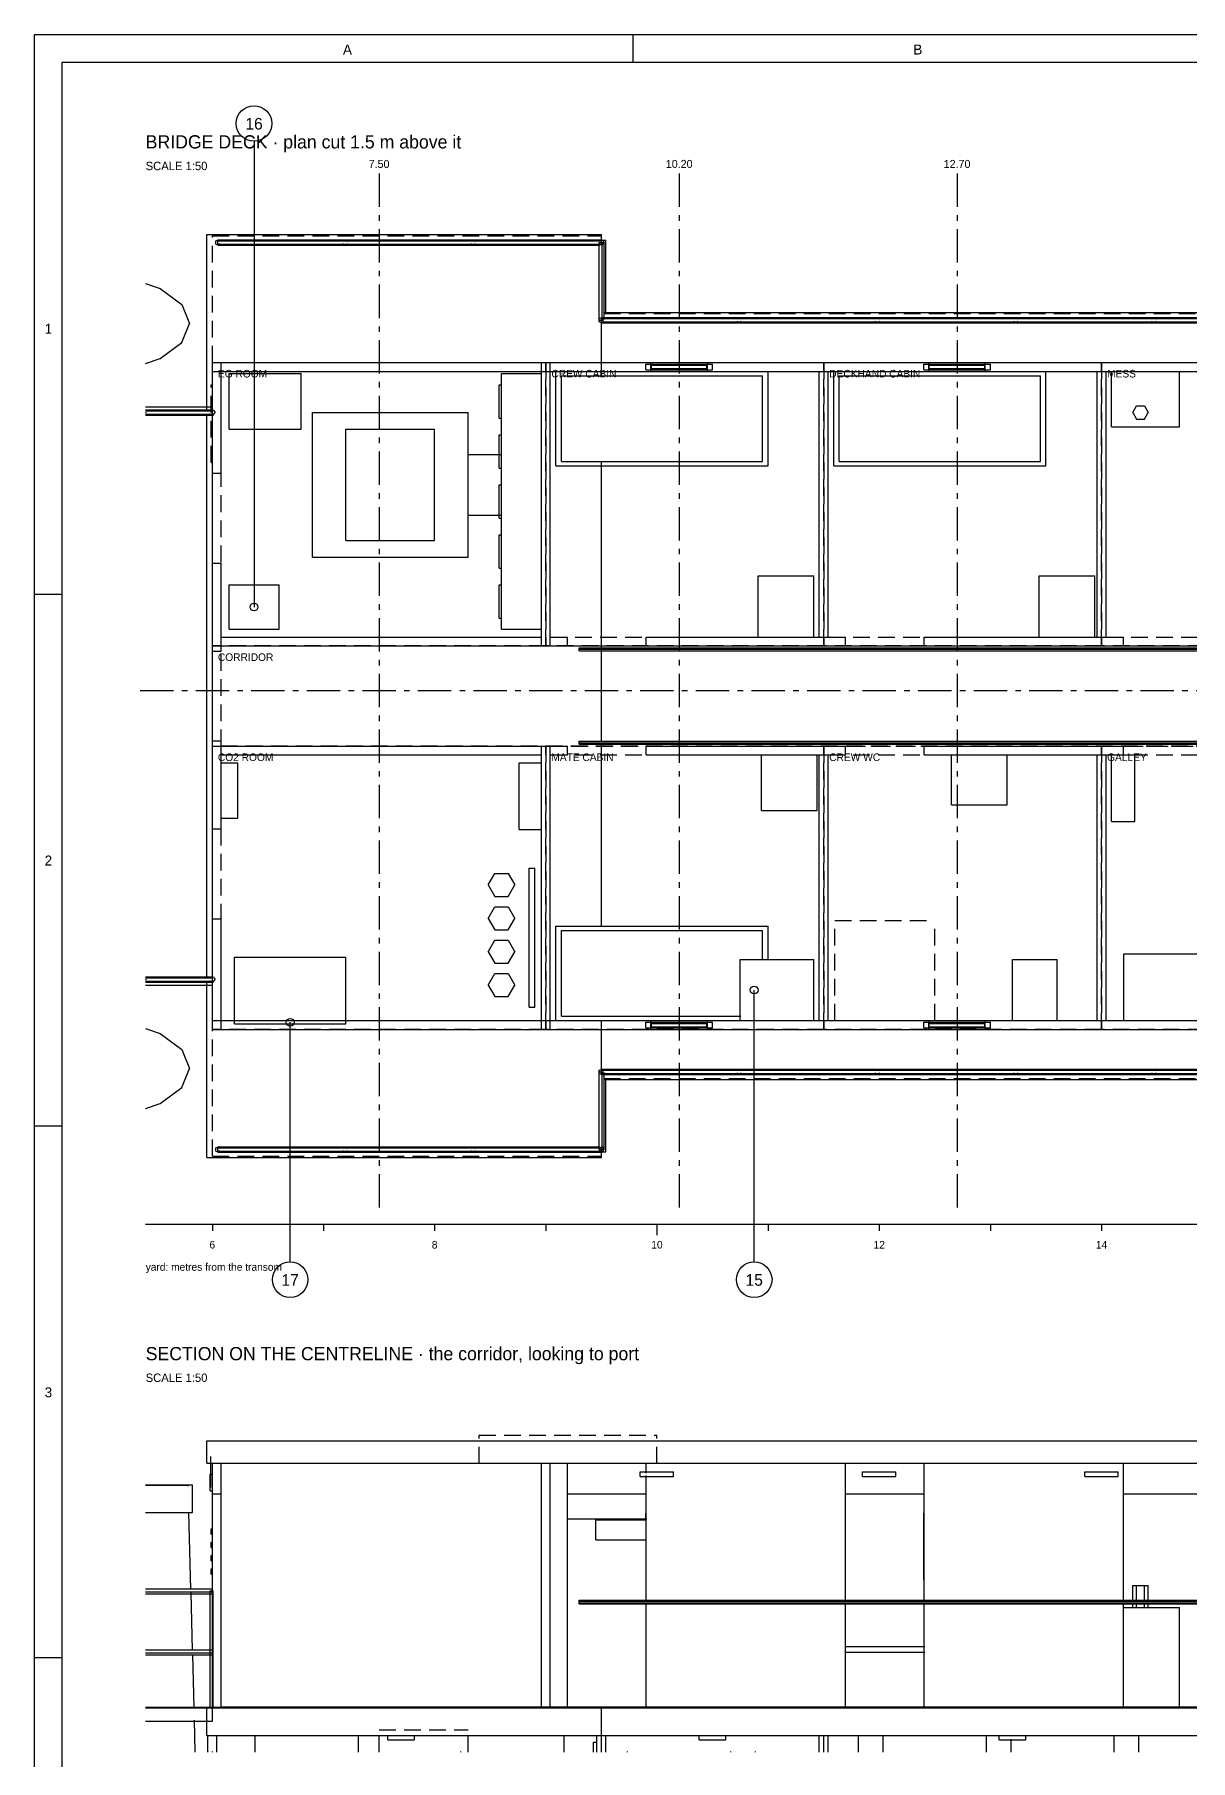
# Model space of a CAD drawing. Extents: x 5 to 836, y 5 to 589.
# Drawn here: x 5 to 213, y 278.5 to 589 of the extents above; entities that cross this region are included whole.
import ezdxf
from ezdxf.enums import TextEntityAlignment as Align

# ---------------------------------------------------------------- set-up
doc = ezdxf.new("R2010")
doc.units = 0
doc.linetypes.add('CENTER', pattern=[10, 6, -1.5, 1, -1.5])
doc.linetypes.add('DASHED', pattern=[4.5, 3, -1.5])
for name, color, linetype in [('CENTRE', 4, 'CENTER'), ('CHECK', 40, 'CONTINUOUS'), ('CHECK-TEXT', 40, 'CONTINUOUS'), ('CUT', 7, 'CONTINUOUS'), ('DETAIL', 8, 'CONTINUOUS'), ('DIM', 3, 'CONTINUOUS'), ('FRAME', 7, 'CONTINUOUS'), ('GA', 4, 'DASHED'), ('GA-TEXT', 4, 'CONTINUOUS'), ('MARKING', 4, 'DASHED'), ('MARKUP', 1, 'CONTINUOUS'), ('MARKUP-TEXT', 1, 'CONTINUOUS'), ('OUTLINE', 7, 'CONTINUOUS'), ('TEXT', 7, 'CONTINUOUS'), ('THIN', 7, 'CONTINUOUS')]:
    doc.layers.add(name, color=color, linetype=linetype)

msp = doc.modelspace()

# ---------------------------------------------------------------- linework, layer by layer
at = {"layer": 'CENTRE'}
for p, q in [((67, 564), (67, 377)), ((121, 564), (121, 377)), ((171, 564), (171, 377)), ((24, 471), (394, 471))]:
    msp.add_line(p, q, dxfattribs=at)
at = {"layer": 'CHECK'}
for p, q in [((44.5, 569.8), (44.5, 486)), ((51, 368.2), (51, 411.3))]:
    msp.add_line(p, q, dxfattribs=at)
for centre, radius in [((44.5, 573), 3.2), ((44.5, 486), 0.7), ((51, 411.3), 0.7), ((51, 365), 3.2)]:
    msp.add_circle(centre, radius, dxfattribs=at)
at = {"layer": 'CUT'}
for p, q in [((25, 544.19), (27.63, 543.31)), ((27.63, 543.31), (31.5, 540.42)), ((31.5, 540.42), (32.86, 537)), ((31.5, 533.58), (32.86, 537)), ((27.63, 530.69), (31.5, 533.58)), ((25, 529.81), (27.63, 530.69)), ((37, 530), (115.92, 530)), ((37, 510.08), (37, 530)), ((37, 528.4), (165.92, 528.4)), ((38.6, 510.08), (38.6, 530)), ((89, 528), (96.2, 528)), ((89, 482), (89, 528)), ((96.2, 479), (96.2, 530)), ((97.8, 479), (97.8, 530)), ((98.8, 511.4), (98.8, 528.4)), ((115, 529.7), (116, 529.7)), ((115, 528.7), (115, 529.7)), ((115, 528.7), (116, 528.7)), ((115.92, 528.4), (115.92, 530)), ((116, 528.7), (116, 529.7)), ((116, 529.5), (126, 529.5)), ((116, 528.9), (126, 528.9)), ((126, 528.7), (126, 529.7)), ((126, 529.7), (127, 529.7)), ((126, 528.7), (127, 528.7)), ((126.08, 530), (165.92, 530)), ((126.08, 528.4), (126.08, 530)), ((127, 528.7), (127, 529.7)), ((137, 511.4), (137, 528.4)), ((146.2, 480.6), (146.2, 528.4)), ((147.8, 480.6), (147.8, 528.4)), ((165, 529.7), (166, 529.7)), ((165, 528.7), (165, 529.7)), ((165, 528.7), (166, 528.7)), ((165.92, 528.4), (165.92, 530)), ((166, 528.7), (166, 529.7)), ((166, 529.5), (176, 529.5)), ((166, 528.9), (176, 528.9)), ((176, 528.7), (176, 529.7)), ((176, 529.7), (177, 529.7)), ((176, 528.7), (177, 528.7)), ((176.08, 530), (215.92, 530)), ((176.08, 528.4), (176.08, 530)), ((176.08, 528.4), (215.92, 528.4)), ((177, 528.7), (177, 529.7)), ((196.2, 480.6), (196.2, 528.4)), ((197.8, 480.6), (197.8, 528.4)), ((88.6, 520), (88.6, 526)), ((88.6, 526), (89, 526)), ((88.6, 520), (89, 520)), ((88.6, 511), (88.6, 517)), ((88.6, 517), (89, 517)), ((37, 510.08), (38.6, 510.08)), ((88.6, 511), (89, 511)), ((98.8, 511.4), (137, 511.4)), ((88.6, 502), (88.6, 508)), ((88.6, 508), (89, 508)), ((88.6, 502), (89, 502)), ((88.6, 493), (88.6, 499)), ((88.6, 499), (89, 499)), ((37, 478.08), (37, 493.92)), ((37, 493.92), (38.6, 493.92)), ((38.6, 478.08), (38.6, 493.92)), ((88.6, 493), (89, 493)), ((135.2, 491.6), (145.2, 491.6)), ((135.2, 480.6), (135.2, 491.6)), ((145.2, 480.6), (145.2, 491.6)), ((185.8, 491.6), (195.8, 491.6)), ((185.8, 480.6), (185.8, 491.6)), ((195.8, 480.6), (195.8, 491.6)), ((40, 490), (49, 490)), ((40, 482), (40, 490)), ((49, 482), (49, 490)), ((88.6, 490), (89, 490)), ((88.6, 484), (88.6, 490)), ((40, 482), (49, 482)), ((88.6, 484), (89, 484)), ((89, 482), (96.2, 482)), ((38.6, 480.6), (96.2, 480.6)), ((38.6, 479), (100.92, 479)), ((97.8, 480.6), (100.92, 480.6)), ((100.92, 479), (100.92, 480.6)), ((115.08, 480.6), (150.92, 480.6)), ((115.08, 479), (115.08, 480.6)), ((115.08, 479), (150.92, 479)), ((150.92, 479), (150.92, 480.6)), ((165.08, 480.6), (200.92, 480.6)), ((165.08, 479), (165.08, 480.6)), ((165.08, 479), (200.92, 479)), ((200.92, 479), (200.92, 480.6)), ((37, 478.08), (38.6, 478.08)), ((37, 446.08), (37, 461.92)), ((37, 461.92), (38.6, 461.92)), ((38.6, 446.08), (38.6, 461.92)), ((38.6, 461), (100.92, 461)), ((96.2, 410), (96.2, 461)), ((97.8, 410), (97.8, 461)), ((100.92, 459.4), (100.92, 461)), ((115.08, 461), (150.92, 461)), ((115.08, 459.4), (115.08, 461)), ((150.92, 459.4), (150.92, 461)), ((165.08, 461), (200.92, 461)), ((165.08, 459.4), (165.08, 461)), ((200.92, 459.4), (200.92, 461)), ((38.6, 459.4), (96.2, 459.4)), ((38.6, 458), (41.6, 458)), ((41.6, 448), (41.6, 458)), ((92.2, 458), (96.2, 458)), ((92.2, 446), (92.2, 458)), ((97.8, 459.4), (100.92, 459.4)), ((115.08, 459.4), (150.92, 459.4)), ((135.8, 449.4), (135.8, 459.4)), ((145.8, 449.4), (145.8, 459.4)), ((146.2, 411.6), (146.2, 459.4)), ((147.8, 411.6), (147.8, 459.4)), ((165.08, 459.4), (203, 459.4)), ((196.2, 411.6), (196.2, 459.4)), ((197.8, 411.6), (197.8, 459.4)), ((198.8, 447.4), (198.8, 459.4)), ((203, 447.4), (203, 459.4)), ((38.6, 448), (41.6, 448)), ((135.8, 449.4), (145.8, 449.4)), ((198.8, 447.4), (203, 447.4)), ((37, 446.08), (38.6, 446.08)), ((92.2, 446), (96.2, 446)), ((37, 429.92), (38.6, 429.92)), ((37, 410), (37, 429.92)), ((38.6, 410), (38.6, 429.92)), ((41, 423), (61, 423)), ((41, 411), (41, 423)), ((61, 411), (61, 423)), ((25, 410.19), (27.63, 409.31)), ((37, 411.6), (115.92, 411.6)), ((37, 410), (115.92, 410)), ((41, 411), (61, 411)), ((115, 411.3), (116, 411.3)), ((115, 410.3), (115, 411.3)), ((115, 410.3), (116, 410.3)), ((115.92, 410), (115.92, 411.6)), ((116, 410.3), (116, 411.3)), ((116, 411.1), (126, 411.1)), ((116, 410.5), (126, 410.5)), ((126, 410.3), (126, 411.3)), ((126, 411.3), (127, 411.3)), ((126, 410.3), (127, 410.3)), ((126.08, 411.6), (165.92, 411.6)), ((126.08, 410), (126.08, 411.6)), ((126.08, 410), (165.92, 410)), ((127, 410.3), (127, 411.3)), ((165, 411.3), (166, 411.3)), ((165, 410.3), (165, 411.3)), ((165, 410.3), (166, 410.3)), ((165.92, 410), (165.92, 411.6)), ((166, 410.3), (166, 411.3)), ((166, 411.1), (176, 411.1)), ((166, 410.5), (176, 410.5)), ((176, 410.3), (176, 411.3)), ((176, 411.3), (177, 411.3)), ((176, 410.3), (177, 410.3)), ((176.08, 411.6), (215.92, 411.6)), ((176.08, 410), (176.08, 411.6)), ((176.08, 410), (215.92, 410)), ((177, 410.3), (177, 411.3)), ((27.63, 409.31), (31.5, 406.42)), ((31.5, 406.42), (32.86, 403)), ((31.5, 399.58), (32.86, 403)), ((27.63, 396.69), (31.5, 399.58)), ((25, 395.81), (27.63, 396.69)), ((36, 332), (36, 336)), ((36, 336), (379.4, 336)), ((36.7, 327.6), (36.7, 333.2)), ((36, 332), (379.4, 332)), ((36.6, 330), (37, 330)), ((36.6, 327), (36.6, 330)), ((37, 326.48), (37, 332)), ((38.6, 326.48), (38.6, 332)), ((114, 330.4), (120, 330.4)), ((114, 329.6), (114, 330.4)), ((114, 329.6), (120, 329.6)), ((120, 329.6), (120, 330.4)), ((154, 330.4), (160, 330.4)), ((154, 329.6), (154, 330.4)), ((154, 329.6), (160, 329.6)), ((160, 329.6), (160, 330.4)), ((194, 330.4), (200, 330.4)), ((194, 329.6), (194, 330.4)), ((194, 329.6), (200, 329.6)), ((200, 329.6), (200, 330.4)), ((36.6, 327), (37, 327)), ((37, 326.48), (38.6, 326.48)), ((25, 288.12), (37, 288.12)), ((25, 288.02), (37, 288.02)), ((25, 288), (378, 288)), ((36, 283), (36, 288)), ((37, 285.6), (37, 288.12)), ((38.6, 288.06), (38.6, 288.16)), ((38.6, 288.16), (307, 288.16)), ((38.6, 288.06), (307, 288.06)), ((107, 283), (107, 288)), ((25, 285.6), (37, 285.6)), ((36, 283), (378, 283)), ((36.2, 280), (36.2, 283)), ((37.8, 280), (37.8, 283)), ((68.6, 282.2), (68.6, 283)), ((73.4, 282.2), (73.4, 283)), ((124.6, 282.2), (124.6, 283)), ((129.4, 282.2), (129.4, 283)), ((68.6, 282.2), (73.4, 282.2)), ((124.6, 282.2), (129.4, 282.2))]:
    msp.add_line(p, q, dxfattribs=at)
at = {"layer": 'DETAIL'}
for p, q in [((36, 553), (107, 553)), ((36, 521.37), (36, 553)), ((107, 551.22), (107, 553)), ((37.6, 551.89), (38.15, 552.08)), ((37.6, 551.31), (37.6, 551.89)), ((37.6, 551.31), (38.15, 551.12)), ((38, 551.12), (38, 552.08)), ((38, 552.08), (107, 552.08)), ((38, 551.89), (107, 551.89)), ((38, 551.31), (107, 551.31)), ((38, 551.12), (106.72, 551.12)), ((38.15, 552.08), (38.36, 551.79)), ((38.15, 551.12), (38.36, 551.41)), ((60.6, 551.89), (61.15, 552.08)), ((60.6, 551.78), (60.6, 551.89)), ((60.6, 551.31), (60.6, 551.42)), ((60.6, 551.31), (61.15, 551.12)), ((61.15, 552.08), (61.36, 551.79)), ((61.15, 551.12), (61.36, 551.41)), ((83.6, 551.89), (84.15, 552.08)), ((83.6, 551.78), (83.6, 551.89)), ((83.6, 551.31), (83.6, 551.42)), ((83.6, 551.31), (84.15, 551.12)), ((84.15, 552.08), (84.36, 551.79)), ((84.15, 551.12), (84.36, 551.41)), ((106.6, 551.89), (107.15, 552.08)), ((106.6, 551.78), (106.6, 551.89)), ((106.6, 537.31), (106.6, 551.6)), ((106.6, 551.6), (107.5, 551.6)), ((106.6, 551.31), (107.15, 551.12)), ((106.86, 552), (107.8, 552)), ((107.15, 552.08), (107.5, 551.6)), ((107.15, 551.12), (107.5, 551.6)), ((107.15, 537.6), (107.15, 551.6)), ((107.5, 537.74), (107.5, 551.6)), ((107.8, 538.98), (107.8, 552)), ((106.6, 537.89), (107.15, 538.08)), ((106.6, 537.6), (107.38, 537.6)), ((106.6, 537.31), (107.15, 537.12)), ((107, 527.38), (107, 537.98)), ((107, 537.89), (306, 537.89)), ((107, 537.31), (306, 537.31)), ((107.15, 538.08), (107.36, 537.79)), ((107.15, 537.12), (107.36, 537.41)), ((107.28, 538.08), (306, 538.08)), ((107.42, 539), (376.32, 539)), ((131.47, 537.89), (132.03, 538.08)), ((131.47, 537.78), (131.47, 537.89)), ((131.47, 537.31), (131.47, 537.42)), ((131.47, 537.31), (132.03, 537.12)), ((132.03, 538.08), (132.24, 537.79)), ((132.03, 537.12), (132.24, 537.41)), ((156.35, 537.89), (156.9, 538.08)), ((156.35, 537.78), (156.35, 537.89)), ((156.35, 537.31), (156.35, 537.42)), ((156.35, 537.31), (156.9, 537.12)), ((156.9, 538.08), (157.11, 537.79)), ((156.9, 537.12), (157.11, 537.41)), ((181.22, 537.89), (181.78, 538.08)), ((181.22, 537.78), (181.22, 537.89)), ((181.22, 537.31), (181.22, 537.42)), ((181.22, 537.31), (181.78, 537.12)), ((181.78, 538.08), (181.99, 537.79)), ((181.78, 537.12), (181.99, 537.41)), ((206.1, 537.89), (206.65, 538.08)), ((206.1, 537.78), (206.1, 537.89)), ((206.1, 537.31), (206.1, 537.42)), ((206.1, 537.31), (206.65, 537.12)), ((206.65, 538.08), (206.86, 537.79)), ((206.65, 537.12), (206.86, 537.41)), ((107, 537.12), (306, 537.12)), ((37, 530), (308.92, 530)), ((37, 410), (37, 530)), ((37, 528.4), (308.92, 528.4)), ((38.6, 510.08), (38.6, 530)), ((40, 528), (53, 528)), ((40, 518), (40, 528)), ((53, 518), (53, 528)), ((89, 528), (96.2, 528)), ((89, 482), (89, 528)), ((96.2, 479), (96.2, 530)), ((97.8, 479), (97.8, 530)), ((98.8, 511.4), (98.8, 528.4)), ((115, 529.7), (127, 529.7)), ((115, 528.7), (115, 529.7)), ((115, 528.7), (127, 528.7)), ((115.92, 528.4), (115.92, 530)), ((116, 528.7), (116, 529.7)), ((116, 529.5), (126, 529.5)), ((116, 528.9), (126, 528.9)), ((126, 528.7), (126, 529.7)), ((126.08, 528.4), (126.08, 530)), ((127, 528.7), (127, 529.7)), ((137, 511.4), (137, 528.4)), ((146.2, 480.6), (146.2, 528.4)), ((147.8, 480.6), (147.8, 528.4)), ((148.8, 511.4), (148.8, 528.4)), ((165, 529.7), (177, 529.7)), ((165, 528.7), (165, 529.7)), ((165, 528.7), (177, 528.7)), ((165.92, 528.4), (165.92, 530)), ((166, 528.7), (166, 529.7)), ((166, 529.5), (176, 529.5)), ((166, 528.9), (176, 528.9)), ((176, 528.7), (176, 529.7)), ((176.08, 528.4), (176.08, 530)), ((177, 528.7), (177, 529.7)), ((187, 511.4), (187, 528.4)), ((196.2, 480.6), (196.2, 528.4)), ((197.8, 480.6), (197.8, 528.4)), ((198.8, 518.4), (198.8, 528.4)), ((211, 518.4), (211, 528.4)), ((99.8, 527.6), (136, 527.6)), ((99.8, 512.2), (99.8, 527.6)), ((136, 512.2), (136, 527.6)), ((149.8, 527.6), (186, 527.6)), ((149.8, 512.2), (149.8, 527.6)), ((186, 512.2), (186, 527.6)), ((25, 522), (37, 522)), ((202.6, 521), (203.3, 522.21)), ((203.3, 522.21), (204.7, 522.21)), ((204.7, 522.21), (205.4, 521)), ((25, 521.48), (37, 521.48)), ((25, 521.29), (37, 521.29)), ((25, 521), (25.14, 521)), ((25, 520.71), (37, 520.71)), ((25, 520.52), (37, 520.52)), ((36, 419.33), (36, 520.67)), ((36.6, 521.29), (37.15, 521.48)), ((36.6, 521.18), (36.6, 521.29)), ((36.6, 520.71), (36.6, 520.82)), ((36.6, 520.71), (37.15, 520.52)), ((37.15, 521.48), (37.5, 521)), ((37.15, 520.52), (37.5, 521)), ((55, 521), (83, 521)), ((55, 495), (55, 521)), ((83, 495), (83, 521)), ((202.6, 521), (203.3, 519.79)), ((203.3, 519.79), (204.7, 519.79)), ((204.7, 519.79), (205.4, 521)), ((40, 518), (53, 518)), ((61, 518), (77, 518)), ((61, 498), (61, 518)), ((77, 498), (77, 518)), ((198.8, 518.4), (211, 518.4)), ((37, 510.08), (38.6, 510.08)), ((98.8, 511.4), (137, 511.4)), ((99.8, 512.2), (136, 512.2)), ((107, 478.54), (107, 512.27)), ((148.8, 511.4), (187, 511.4)), ((149.8, 512.2), (186, 512.2)), ((61, 498), (77, 498)), ((37, 493.92), (38.6, 493.92)), ((38.6, 478.08), (38.6, 493.92)), ((55, 495), (83, 495)), ((135.2, 491.6), (145.2, 491.6)), ((135.2, 480.6), (135.2, 491.6)), ((145.2, 480.6), (145.2, 491.6)), ((185.8, 491.6), (195.8, 491.6)), ((185.8, 480.6), (185.8, 491.6)), ((195.8, 480.6), (195.8, 491.6)), ((40, 482), (40, 490)), ((40, 490), (49, 490)), ((49, 482), (49, 490)), ((40, 482), (49, 482)), ((89, 482), (96.2, 482)), ((38.6, 480.6), (96.2, 480.6)), ((38.6, 479), (100.92, 479)), ((97.8, 480.6), (100.92, 480.6)), ((100.92, 479), (100.92, 480.6)), ((103, 478.12), (103, 478.68)), ((103, 478.68), (301, 478.68)), ((103, 478.4), (301, 478.4)), ((107, 461.74), (107, 478.26)), ((115.08, 480.6), (150.92, 480.6)), ((115.08, 479), (115.08, 480.6)), ((115.08, 479), (150.92, 479)), ((150.92, 479), (150.92, 480.6)), ((165.08, 480.6), (200.92, 480.6)), ((165.08, 479), (165.08, 480.6)), ((165.08, 479), (200.92, 479)), ((200.92, 479), (200.92, 480.6)), ((37, 478.08), (38.6, 478.08)), ((103, 478.12), (301, 478.12)), ((37, 461.92), (38.6, 461.92)), ((38.6, 446.08), (38.6, 461.92)), ((38.6, 461), (100.92, 461)), ((96.2, 410), (96.2, 461)), ((97.8, 410), (97.8, 461)), ((100.92, 459.4), (100.92, 461)), ((103, 461.32), (103, 461.88)), ((103, 461.88), (301, 461.88)), ((103, 461.6), (301, 461.6)), ((103, 461.32), (301, 461.32)), ((107, 428.57), (107, 461.46)), ((115.08, 461), (150.92, 461)), ((115.08, 459.4), (115.08, 461)), ((150.92, 459.4), (150.92, 461)), ((165.08, 461), (200.92, 461)), ((165.08, 459.4), (165.08, 461)), ((200.92, 459.4), (200.92, 461)), ((38.6, 459.4), (96.2, 459.4)), ((38.6, 458), (41.6, 458)), ((41.6, 448), (41.6, 458)), ((92.2, 458), (96.2, 458)), ((92.2, 446), (92.2, 458)), ((97.8, 459.4), (100.92, 459.4)), ((115.08, 459.4), (150.92, 459.4)), ((135.8, 449.4), (135.8, 459.4)), ((145.8, 449.4), (145.8, 459.4)), ((146.2, 411.6), (146.2, 459.4)), ((147.8, 411.6), (147.8, 459.4)), ((165.08, 459.4), (203, 459.4)), ((170, 450.4), (170, 459.4)), ((180, 450.4), (180, 459.4)), ((196.2, 411.6), (196.2, 459.4)), ((197.8, 411.6), (197.8, 459.4)), ((198.8, 447.4), (198.8, 459.4)), ((203, 447.4), (203, 459.4)), ((170, 450.4), (180, 450.4)), ((38.6, 448), (41.6, 448)), ((135.8, 449.4), (145.8, 449.4)), ((198.8, 447.4), (203, 447.4)), ((37, 446.08), (38.6, 446.08)), ((92.2, 446), (96.2, 446)), ((86.6, 436), (87.8, 438.08)), ((87.8, 438.08), (90.2, 438.08)), ((90.2, 438.08), (91.4, 436)), ((94, 439), (95, 439)), ((94, 414), (94, 439)), ((95, 414), (95, 439)), ((86.6, 436), (87.8, 433.92)), ((90.2, 433.92), (91.4, 436)), ((86.6, 430), (87.8, 432.08)), ((87.8, 433.92), (90.2, 433.92)), ((87.8, 432.08), (90.2, 432.08)), ((90.2, 432.08), (91.4, 430)), ((37, 429.92), (38.6, 429.92)), ((38.6, 410), (38.6, 429.92)), ((86.6, 430), (87.8, 427.92)), ((90.2, 427.92), (91.4, 430)), ((98.8, 411.6), (98.8, 428.6)), ((98.8, 428.6), (137, 428.6)), ((137, 422.61), (137, 428.6)), ((86.6, 424), (87.8, 426.08)), ((87.8, 427.92), (90.2, 427.92)), ((87.8, 426.08), (90.2, 426.08)), ((90.2, 426.08), (91.4, 424)), ((99.8, 412.4), (99.8, 427.8)), ((99.8, 427.8), (136, 427.8)), ((136, 422.62), (136, 427.8)), ((41, 423), (61, 423)), ((41, 411), (41, 423)), ((61, 411), (61, 423)), ((86.6, 424), (87.8, 421.92)), ((90.2, 421.92), (91.4, 424)), ((132, 422.6), (145.2, 422.6)), ((132, 411.6), (132, 422.6)), ((145.2, 411.6), (145.2, 422.6)), ((181, 422.6), (189, 422.6)), ((181, 411.6), (181, 422.6)), ((189, 411.6), (189, 422.6)), ((201, 423.6), (235, 423.6)), ((201, 411.6), (201, 423.6)), ((25, 419.48), (37, 419.48)), ((25, 419.29), (37, 419.29)), ((36.6, 419.29), (37.15, 419.48)), ((36.6, 419.18), (36.6, 419.29)), ((37.15, 419.48), (37.5, 419)), ((86.6, 418), (87.8, 420.08)), ((87.8, 421.92), (90.2, 421.92)), ((87.8, 420.08), (90.2, 420.08)), ((90.2, 420.08), (91.4, 418)), ((25, 419), (25.14, 419)), ((25, 418.71), (37, 418.71)), ((25, 418.52), (37, 418.52)), ((25, 418), (37, 418)), ((36, 387), (36, 418.63)), ((36.6, 418.71), (36.6, 418.82)), ((36.6, 418.71), (37.15, 418.52)), ((37.15, 418.52), (37.5, 419)), ((86.6, 418), (87.8, 415.92)), ((90.2, 415.92), (91.4, 418)), ((87.8, 415.92), (90.2, 415.92)), ((94, 414), (95, 414)), ((37, 411.6), (374.37, 411.6)), ((37, 410), (325.92, 410)), ((41, 411), (61, 411)), ((99.8, 412.4), (132.09, 412.4)), ((107, 402.02), (107, 411.64)), ((115, 411.3), (127, 411.3)), ((115, 410.3), (115, 411.3)), ((115, 410.3), (127, 410.3)), ((115.92, 410), (115.92, 411.6)), ((116, 410.3), (116, 411.3)), ((116, 411.1), (126, 411.1)), ((116, 410.5), (126, 410.5)), ((126, 410.3), (126, 411.3)), ((126.08, 410), (126.08, 411.6)), ((127, 410.3), (127, 411.3)), ((165, 411.3), (177, 411.3)), ((165, 410.3), (165, 411.3)), ((165, 410.3), (177, 410.3)), ((165.92, 410), (165.92, 411.6)), ((166, 410.3), (166, 411.3)), ((166, 411.1), (176, 411.1)), ((166, 410.5), (176, 410.5)), ((176, 410.3), (176, 411.3)), ((176.08, 410), (176.08, 411.6)), ((177, 410.3), (177, 411.3)), ((106.6, 402.69), (107.15, 402.88)), ((106.6, 388.4), (106.6, 402.69)), ((106.6, 402.4), (107.38, 402.4)), ((106.6, 402.11), (107.15, 401.92)), ((107, 402.88), (306, 402.88)), ((107, 402.69), (306, 402.69)), ((107, 402.11), (306, 402.11)), ((107.15, 402.88), (107.36, 402.59)), ((107.15, 388.4), (107.15, 402.4)), ((107.15, 401.92), (107.36, 402.21)), ((107.28, 401.92), (306, 401.92)), ((107.42, 401), (376.32, 401)), ((107.5, 388.4), (107.5, 402.26)), ((107.8, 388), (107.8, 401.02)), ((131.47, 402.69), (132.03, 402.88)), ((131.47, 402.58), (131.47, 402.69)), ((131.47, 402.11), (131.47, 402.22)), ((131.47, 402.11), (132.03, 401.92)), ((132.03, 402.88), (132.24, 402.59)), ((132.03, 401.92), (132.24, 402.21)), ((156.35, 402.69), (156.9, 402.88)), ((156.35, 402.58), (156.35, 402.69)), ((156.35, 402.11), (156.35, 402.22)), ((156.35, 402.11), (156.9, 401.92)), ((156.9, 402.88), (157.11, 402.59)), ((156.9, 401.92), (157.11, 402.21)), ((181.22, 402.69), (181.78, 402.88)), ((181.22, 402.58), (181.22, 402.69)), ((181.22, 402.11), (181.22, 402.22)), ((181.22, 402.11), (181.78, 401.92)), ((181.78, 402.88), (181.99, 402.59)), ((181.78, 401.92), (181.99, 402.21)), ((206.1, 402.69), (206.65, 402.88)), ((206.1, 402.58), (206.1, 402.69)), ((206.1, 402.11), (206.1, 402.22)), ((206.1, 402.11), (206.65, 401.92)), ((206.65, 402.88), (206.86, 402.59)), ((206.65, 401.92), (206.86, 402.21)), ((37.6, 388.69), (38.15, 388.88)), ((37.6, 388.11), (37.6, 388.69)), ((38, 387.92), (38, 388.88)), ((38, 388.88), (106.72, 388.88)), ((38, 388.69), (107, 388.69)), ((38.15, 388.88), (38.36, 388.59)), ((38.15, 387.92), (38.36, 388.21)), ((60.6, 388.69), (61.15, 388.88)), ((60.6, 388.58), (60.6, 388.69)), ((60.6, 388.11), (60.6, 388.22)), ((61.15, 388.88), (61.36, 388.59)), ((61.15, 387.92), (61.36, 388.21)), ((83.6, 388.69), (84.15, 388.88)), ((83.6, 388.58), (83.6, 388.69)), ((83.6, 388.11), (83.6, 388.22)), ((84.15, 388.88), (84.36, 388.59)), ((84.15, 387.92), (84.36, 388.21)), ((106.6, 388.69), (107.15, 388.88)), ((106.6, 388.4), (107.5, 388.4)), ((106.6, 388.11), (106.6, 388.22)), ((107, 387), (107, 388.78)), ((107.15, 388.88), (107.5, 388.4)), ((107.15, 387.92), (107.5, 388.4)), ((36, 387), (107, 387)), ((37.6, 388.11), (38.15, 387.92)), ((38, 388.11), (107, 388.11)), ((38, 387.92), (107, 387.92)), ((60.6, 388.11), (61.15, 387.92)), ((83.6, 388.11), (84.15, 387.92)), ((106.6, 388.11), (107.15, 387.92)), ((106.86, 388), (107.8, 388)), ((36, 332), (36, 336)), ((36, 336), (379.4, 336)), ((36, 332), (379.4, 332)), ((37, 285.6), (37, 332)), ((38.6, 288), (38.6, 332)), ((96.2, 288), (96.2, 332)), ((97.8, 288), (97.8, 332)), ((100.92, 288), (100.92, 332)), ((114, 330.4), (120, 330.4)), ((114, 329.6), (114, 330.4)), ((114, 329.6), (120, 329.6)), ((115.08, 330.21), (115.08, 332)), ((115.08, 307.28), (115.08, 329.79)), ((115.92, 331.86), (115.92, 332)), ((120, 329.6), (120, 330.4)), ((126.08, 331.86), (126.08, 332)), ((146.2, 331.86), (146.2, 332)), ((147.8, 331.86), (147.8, 332)), ((150.92, 307.28), (150.92, 332)), ((154, 330.4), (160, 330.4)), ((154, 329.6), (154, 330.4)), ((154, 329.6), (160, 329.6)), ((160, 329.6), (160, 330.4)), ((165.08, 307.28), (165.08, 332)), ((165.92, 331.86), (165.92, 332)), ((176.08, 331.86), (176.08, 332)), ((194, 330.4), (200, 330.4)), ((194, 329.6), (194, 330.4)), ((194, 329.6), (200, 329.6)), ((196.2, 331.86), (196.2, 332)), ((197.8, 331.86), (197.8, 332)), ((200, 329.6), (200, 330.4)), ((200.92, 307.28), (200.92, 332)), ((25, 328.1), (33.4, 328.1)), ((25, 328.01), (32.6, 328.01)), ((37, 326.48), (38.6, 326.48)), ((100.92, 326.48), (115.08, 326.48)), ((150.92, 326.48), (165.08, 326.48)), ((200.92, 326.48), (215.08, 326.48)), ((25, 323.1), (33.4, 323.1)), ((115, 321.88), (115, 323)), ((115, 323), (115.13, 323)), ((165, 323), (165.13, 323)), ((165, 311), (165, 323)), ((100.9, 322), (115.17, 322)), ((165, 311), (165.13, 311)), ((25, 309.4), (37, 309.4)), ((25, 308.85), (37, 308.85)), ((25, 308.5), (37, 308.5)), ((36.6, 288), (36.6, 309)), ((36.6, 309), (37.15, 309)), ((37.15, 288), (37.15, 309)), ((202.6, 310), (205.4, 310)), ((202.6, 307.24), (202.6, 310)), ((203.3, 307.24), (203.3, 310)), ((204.7, 307.24), (204.7, 310)), ((205.4, 307.24), (205.4, 310)), ((103, 306.68), (103, 307.32)), ((103, 307.32), (301, 307.32)), ((103, 307.16), (301, 307.16)), ((103, 306.84), (301, 306.84)), ((103, 306.68), (301, 306.68)), ((115.08, 288), (115.08, 306.72)), ((150.92, 288), (150.92, 306.72)), ((165.08, 288), (165.08, 306.72)), ((200.88, 306), (211, 306)), ((200.92, 288), (200.92, 306.72)), ((202.6, 306), (202.6, 306.69)), ((203.3, 306), (203.3, 306.69)), ((204.7, 306), (204.7, 306.69)), ((205.4, 306), (205.4, 306.69)), ((211, 288), (211, 306)), ((25, 298.4), (37, 298.4)), ((150.92, 299), (165.17, 299)), ((25, 297.85), (37, 297.85)), ((25, 297.5), (37, 297.5)), ((150.9, 298), (165.17, 298)), ((25, 288), (378, 288)), ((36, 283), (36, 285.78)), ((37.5, 288), (37.5, 288.14)), ((37.6, 288), (37.6, 288.14)), ((38.15, 288), (38.15, 288.14)), ((38.5, 288), (38.5, 288.14)), ((40, 288), (40, 288.14)), ((53, 288), (53, 288.14)), ((55, 288), (55, 288.14)), ((60.6, 288), (60.6, 288.14)), ((61.15, 288), (61.15, 288.14)), ((61.5, 288), (61.5, 288.14)), ((83, 288), (83, 288.14)), ((83.6, 288), (83.6, 288.14)), ((84.15, 288), (84.15, 288.14)), ((84.5, 288), (84.5, 288.14)), ((89, 288), (89, 288.14)), ((98.8, 288), (98.8, 288.14)), ((106.6, 288), (106.6, 288.14)), ((107, 280), (107, 288)), ((107.15, 288), (107.15, 288.14)), ((107.5, 288), (107.5, 288.14)), ((115.92, 288), (115.92, 288.14)), ((126.08, 288), (126.08, 288.14)), ((131.47, 288), (131.47, 288.14)), ((132.03, 288), (132.03, 288.14)), ((132.38, 288), (132.38, 288.14)), ((135.2, 288), (135.2, 288.14)), ((137, 288), (137, 288.14)), ((145.2, 288), (145.2, 288.14)), ((146.2, 288), (146.2, 288.14)), ((147.8, 288), (147.8, 288.14)), ((148.8, 288), (148.8, 288.14)), ((156.35, 288), (156.35, 288.14)), ((156.9, 288), (156.9, 288.14)), ((157.25, 288), (157.25, 288.14)), ((165.92, 288), (165.92, 288.14)), ((176.08, 288), (176.08, 288.14)), ((181.22, 288), (181.22, 288.14)), ((181.78, 288), (181.78, 288.14)), ((182.12, 288), (182.12, 288.14)), ((185.8, 288), (185.8, 288.14)), ((187, 288), (187, 288.14)), ((195.8, 288), (195.8, 288.14)), ((196.2, 288), (196.2, 288.14)), ((197.8, 288), (197.8, 288.14)), ((198.8, 288), (198.8, 288.14)), ((206.1, 288), (206.1, 288.14)), ((206.65, 288), (206.65, 288.14)), ((207, 288), (207, 288.14)), ((25, 285.6), (37, 285.6)), ((36, 283), (67.19, 283)), ((36.2, 280), (36.2, 283)), ((37, 282.86), (37, 283)), ((37.8, 280), (37.8, 283)), ((44.72, 280), (44.72, 283)), ((63.28, 280), (63.28, 283)), ((68.6, 283), (73.4, 283)), ((68.6, 282.2), (68.6, 283)), ((73.4, 282.2), (73.4, 283)), ((82.82, 283), (378, 283)), ((100.28, 280), (100.28, 283)), ((106.2, 280), (106.2, 283)), ((107.8, 280), (107.8, 283)), ((111.72, 282.86), (111.72, 283)), ((124.6, 282.2), (124.6, 283)), ((129.4, 282.2), (129.4, 283)), ((130.28, 282.86), (130.28, 283)), ((134.72, 282.86), (134.72, 283)), ((146.2, 280), (146.2, 283)), ((147, 280), (147, 283)), ((147.8, 280), (147.8, 283)), ((153.28, 280), (153.28, 283)), ((157.72, 280), (157.72, 283)), ((176.28, 280), (176.28, 283)), ((178.6, 282.2), (178.6, 283)), ((180.72, 282.86), (180.72, 283)), ((183.4, 282.2), (183.4, 283)), ((199.28, 280), (199.28, 283)), ((203.72, 280), (203.72, 283)), ((37, 280), (37, 280.14)), ((68.6, 282.2), (73.4, 282.2)), ((81.72, 280), (81.72, 280.14)), ((105.6, 281.8), (106.2, 281.8)), ((105.6, 280), (105.6, 281.8)), ((111.72, 280), (111.72, 280.14)), ((124.6, 282.2), (129.4, 282.2)), ((130.28, 280), (130.28, 280.14)), ((134.72, 280), (134.72, 280.14)), ((178.6, 282.2), (183.4, 282.2)), ((180.72, 280), (180.72, 282.32))]:
    msp.add_line(p, q, dxfattribs=at)
at = {"layer": 'DIM'}
for p, q in [((25, 375), (393, 375)), ((37, 375), (37, 373.8)), ((57, 375), (57, 373.8)), ((77, 375), (77, 373.8)), ((97, 375), (97, 373.8)), ((117, 375), (117, 373)), ((137, 375), (137, 373.8)), ((157, 375), (157, 373.8)), ((177, 375), (177, 373.8)), ((197, 375), (197, 373.8))]:
    msp.add_line(p, q, dxfattribs=at)
at = {"layer": 'FRAME'}
for p, q in [((10, 584), (831, 584)), ((10, 10), (10, 584))]:
    msp.add_line(p, q, dxfattribs=at)
at = {"layer": 'GA'}
for p, q in [((37, 530), (97, 530)), ((37, 479), (37, 530)), ((97, 530), (97, 479)), ((97, 530), (147, 530)), ((97, 479), (97, 530)), ((147, 530), (147, 479)), ((147, 530), (197, 530)), ((147, 479), (147, 530)), ((197, 530), (197, 479)), ((197, 530), (247, 530)), ((197, 479), (197, 530)), ((97, 479), (37, 479)), ((37, 479), (307, 479)), ((37, 461), (37, 479)), ((147, 479), (97, 479)), ((197, 479), (147, 479)), ((247, 479), (197, 479)), ((37, 461), (97, 461)), ((37, 410), (37, 461)), ((307, 461), (37, 461)), ((97, 461), (97, 410)), ((97, 461), (147, 461)), ((97, 410), (97, 461)), ((147, 461), (147, 410)), ((147, 461), (197, 461)), ((147, 410), (147, 461)), ((197, 461), (197, 410)), ((197, 461), (247, 461)), ((197, 410), (197, 461)), ((97, 410), (37, 410)), ((147, 410), (97, 410)), ((197, 410), (147, 410)), ((247, 410), (197, 410))]:
    msp.add_line(p, q, dxfattribs=at)
at = {"layer": 'MARKING'}
for p, q in [((37, 530), (37, 552.8)), ((37, 552.8), (107, 552.8)), ((107, 551.96), (107, 552.8)), ((107, 530), (107, 537.41)), ((107.42, 538.8), (307, 538.8)), ((37, 530), (307, 530)), ((38.6, 528.4), (96.2, 528.4)), ((38.6, 480.6), (38.6, 528.4)), ((96.2, 480.6), (96.2, 528.4)), ((97.8, 528.4), (146.2, 528.4)), ((97.8, 480.6), (97.8, 528.4)), ((146.2, 480.6), (146.2, 528.4)), ((147.8, 528.4), (166.12, 528.4)), ((147.8, 480.6), (147.8, 528.4)), ((175.92, 528.4), (196.2, 528.4)), ((196.2, 480.6), (196.2, 528.4)), ((197.8, 528.4), (246.2, 528.4)), ((197.8, 480.6), (197.8, 528.4)), ((36.8, 526), (37, 526)), ((36.8, 512), (36.8, 526)), ((37, 419.42), (37, 526)), ((88.6, 520), (88.6, 526)), ((88.6, 526), (89, 526)), ((89, 520), (89, 526)), ((25, 521), (25.14, 521)), ((88.6, 520), (89, 520)), ((88.6, 511), (88.6, 517)), ((88.6, 517), (89, 517)), ((89, 511), (89, 517)), ((36.8, 512), (37, 512)), ((88.6, 511), (89, 511)), ((88.6, 502), (88.6, 508)), ((88.6, 508), (89, 508)), ((89, 502), (89, 508)), ((88.6, 502), (89, 502)), ((88.6, 493), (88.6, 499)), ((88.6, 499), (89, 499)), ((89, 493), (89, 499)), ((88.6, 493), (89, 493)), ((88.6, 490), (89, 490)), ((88.6, 484), (88.6, 490)), ((89, 484), (89, 490)), ((88.6, 484), (89, 484)), ((38.6, 480.6), (96.2, 480.6)), ((38.6, 479), (307, 479)), ((38.6, 461), (38.6, 479)), ((97.8, 480.6), (146.2, 480.6)), ((147.8, 480.6), (196.2, 480.6)), ((197.8, 480.6), (246.2, 480.6)), ((38.6, 461), (307, 461)), ((38.6, 411.6), (38.6, 459.4)), ((38.6, 459.4), (96.2, 459.4)), ((96.2, 411.6), (96.2, 459.4)), ((97.8, 411.6), (97.8, 459.4)), ((97.8, 459.4), (146.2, 459.4)), ((146.2, 411.6), (146.2, 459.4)), ((147.8, 459.4), (196.2, 459.4)), ((147.8, 411.6), (147.8, 459.4)), ((196.2, 411.6), (196.2, 459.4)), ((197.8, 459.4), (246.2, 459.4)), ((197.8, 411.6), (197.8, 459.4)), ((149, 429.6), (167, 429.6)), ((149, 411.6), (149, 429.6)), ((167, 411.6), (167, 429.6)), ((25, 419), (25.14, 419)), ((37, 387.2), (37, 410)), ((37, 410), (307, 410)), ((38.6, 411.6), (96.2, 411.6)), ((97.8, 411.6), (116.12, 411.6)), ((107, 402.59), (107, 410)), ((125.92, 411.6), (146.2, 411.6)), ((147.8, 411.6), (196.2, 411.6)), ((197.8, 411.6), (216.12, 411.6)), ((107.42, 401.2), (307, 401.2)), ((37, 387.2), (107, 387.2)), ((107, 387.2), (107, 388.04)), ((85, 337), (117, 337)), ((85, 331.9), (85, 337)), ((117, 331.9), (117, 337)), ((36.7, 327.6), (36.7, 333.2)), ((36.6, 330), (37, 330)), ((36.6, 327), (36.6, 330)), ((37, 327), (37, 330)), ((36.6, 327), (37, 327)), ((36.8, 319.2), (36.8, 320.2)), ((36.8, 320.2), (37, 320.2)), ((37, 319.2), (37, 320.2)), ((36.8, 319.2), (37, 319.2)), ((36.8, 316.8), (36.8, 317.8)), ((36.8, 317.8), (37, 317.8)), ((36.8, 316.8), (37, 316.8)), ((37, 316.8), (37, 317.8)), ((36.8, 314.4), (36.8, 315.4)), ((36.8, 315.4), (37, 315.4)), ((36.8, 314.4), (37, 314.4)), ((37, 314.4), (37, 315.4)), ((36.8, 313), (37, 313)), ((36.8, 312), (36.8, 313)), ((36.8, 312), (37, 312)), ((37, 312), (37, 313)), ((25, 288.12), (37, 288.12)), ((25, 288.02), (307, 288.02)), ((37, 288.02), (37, 288.12)), ((37, 288.1), (307, 288.1)), ((38.6, 288.16), (307, 288.16)), ((38.6, 288.06), (38.6, 288.16)), ((38.6, 288.06), (307, 288.06)), ((96.2, 288.06), (96.2, 288.16)), ((97.8, 288.06), (97.8, 288.16)), ((107, 288.02), (107, 288.1)), ((146.2, 288.06), (146.2, 288.16)), ((147.8, 288.06), (147.8, 288.16)), ((196.2, 288.06), (196.2, 288.16)), ((197.8, 288.06), (197.8, 288.16)), ((67, 284), (83, 284)), ((67, 280), (67, 284)), ((83, 280), (83, 284))]:
    msp.add_line(p, q, dxfattribs=at)
at = {"layer": 'MARKUP'}
msp.add_line((134.5, 368.2), (134.5, 417.1), dxfattribs=at)
for centre, radius in [((134.5, 417.1), 0.7), ((134.5, 365), 3.2)]:
    msp.add_circle(centre, radius, dxfattribs=at)
at = {"layer": 'OUTLINE'}
for p, q in [((83, 513.46), (89, 513.46)), ((83, 502.54), (89, 502.54)), ((32.6, 328), (32.6, 327.86)), ((33.4, 323.1), (33.4, 328.1)), ((32.73, 323.1), (33.09, 309.25)), ((106, 321.8), (115.1, 321.8)), ((106, 318.2), (106, 321.8)), ((106, 318.2), (115.1, 318.2)), ((33.1, 308.69), (33.37, 298.33)), ((33.4, 297.49), (33.64, 288.12)), ((33.7, 285.74), (33.85, 280))]:
    msp.add_line(p, q, dxfattribs=at)
at = {"layer": 'THIN'}
for p, q in [((5, 589), (836, 589)), ((5, 5), (5, 589)), ((112.63, 589), (112.63, 584)), ((5, 488.33), (10, 488.33)), ((5, 392.67), (10, 392.67)), ((5, 297), (10, 297))]:
    msp.add_line(p, q, dxfattribs=at)

# ---------------------------------------------------------------- texts
at = {"layer": 'CHECK-TEXT'}
for s, p in [('16', (44.5, 571.9)), ('17', (51, 363.9))]:
    msp.add_text(s, height=2.09, dxfattribs=at).set_placement(p, align=Align.CENTER)
at = {"layer": 'GA-TEXT'}
for s, p in [('EG ROOM', (38, 527.3)), ('CREW CABIN', (98, 527.3)), ('DECKHAND CABIN', (148, 527.3)), ('MESS', (198, 527.3)), ('CORRIDOR', (38, 476.3)), ('CO2 ROOM', (38, 458.3)), ('MATE CABIN', (98, 458.3)), ('CREW WC', (148, 458.3)), ('GALLEY', (198, 458.3))]:
    msp.add_text(s, height=1.37, dxfattribs=at).set_placement(p)
at = {"layer": 'MARKUP-TEXT'}
msp.add_text('15', height=2.09, dxfattribs=at).set_placement((134.5, 363.9), align=Align.CENTER)
at = {"layer": 'TEXT'}
for s, height, p in [('A', 1.8, (61.31, 585.4)), ('B', 1.8, (163.94, 585.4)), ('7.50', 1.44, (67, 565)), ('10.20', 1.44, (121, 565)), ('12.70', 1.44, (171, 565)), ('1', 1.8, (7.5, 535.17)), ('2', 1.8, (7.5, 439.5)), ('6', 1.37, (37, 370.6)), ('8', 1.37, (77, 370.6)), ('10', 1.37, (117, 370.6)), ('12', 1.37, (157, 370.6)), ('14', 1.37, (197, 370.6)), ('3', 1.8, (7.5, 343.83))]:
    msp.add_text(s, height=height, dxfattribs=at).set_placement(p, align=Align.CENTER)
for s, height, p in [('BRIDGE DECK · plan cut 1.5 m above it', 2.38, (25, 568.5)), ('SCALE 1:50', 1.51, (25, 564.6)), ('yard: metres from the transom', 1.37, (25, 366.6)), ('SECTION ON THE CENTRELINE · the corridor, looking to port', 2.38, (25, 350.5)), ('SCALE 1:50', 1.51, (25, 346.6))]:
    msp.add_text(s, height=height, dxfattribs=at).set_placement(p)

doc.saveas('drawing.dxf')
